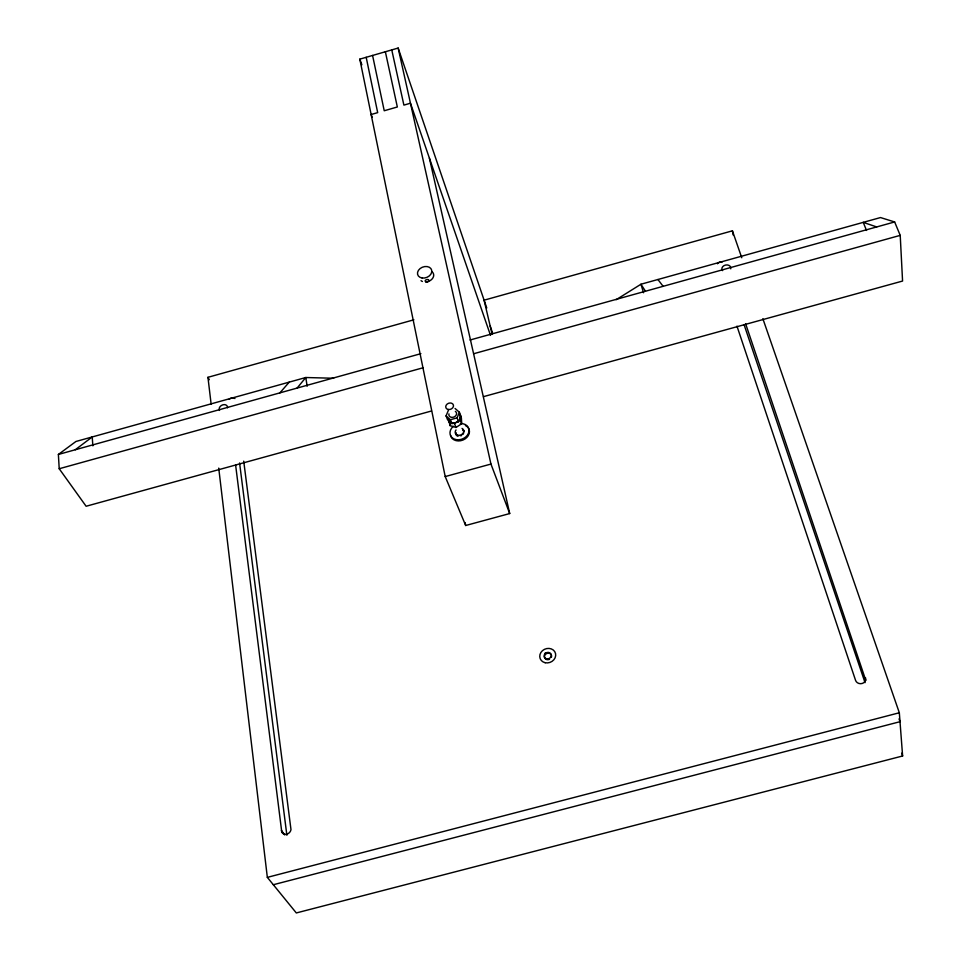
<?xml version="1.0" encoding="UTF-8"?>
<svg xmlns="http://www.w3.org/2000/svg" width="961" height="961" viewBox="0 0 961 961"><rect width="100%" height="100%" fill="white"/><g stroke="black" fill="none" stroke-linecap="round" stroke-linejoin="round"><path stroke-width="1.44" d="M243.71 461.148L290.979 829.571A5.093 4.397 -41.4 0 1 286.798 834.148A5.093 4.397 -41.4 0 1 281.765 831.986L235.625 465.124M448.391 410.299L446.06 415.921L447.598 419.801L451.922 423.597L458.577 421.759L457.064 417.879L459.382 412.245L455.046 408.461M458.577 421.759L460.896 416.137L459.382 412.245M297.093 388.088L305.79 377.517L333.659 378.25M279.903 392.869L289.237 382.118M75.294 449.748L92.22 436.955L92.857 445.832M431.489 410.996L86.118 506.255L59.21 468.74L58.381 454.457L75.931 441.483L305.79 377.517L307.16 386.25M448.523 421.759L454.505 423.609L460.211 419.825L459.899 414.203L461.4 418.071L461.712 423.681L456.031 427.465L450.06 425.615L448.379 418.948M616.157 299.712L640.963 284.228L880.504 217.558L894.643 221.955L900.217 235.373L902.571 281.044L483.515 396.641M429.399 158.145L509.702 513.558L465.689 525.499L445.207 476.56L359.81 59.15L398.154 48.05L486.759 307.976M211.132 404.113L207.948 377.313L413.879 319.797M741.76 257.752L732.426 230.82L484.092 300.18L492.128 334.332M58.381 454.457L420.906 353.66M470.013 340.014L894.643 221.955M59.21 468.74L423.357 367.691M473.941 353.66L900.217 235.373M446.06 415.921L450.385 419.717L457.064 417.879M445.207 476.56L490.951 464.067L509.702 513.558M218.724 468.103L267.338 877.369L899.328 712.762L762.866 318.704M273.32 884.733L900.001 721.699L899.028 718.864M899.328 712.762L902.619 755.983L296.312 912.95L267.338 877.369M876.696 226.952L863.254 222.363L866.51 230.448M657.937 279.507L663.114 286.33M281.453 830.592L284.768 834.965M281.453 830.845L284 834.352M645.468 291.231L640.963 284.228L643.534 292.745M428.762 280.156L428.714 280.083A1.562 1.033 -22 0 0 428.065 279.591L427.957 279.555A1.862 1.225 -22 0 0 426.612 279.699L426.155 279.831A1.838 1.177 -2.2 0 0 425.23 281.165A1.838 1.177 -2.2 0 0 426.984 282.029L427.465 281.969A1.85 1.225 -22 0 0 428.822 280.468M207.948 377.313L209.306 379.739M450.385 419.717L451.922 423.597M454.505 423.609L456.031 427.465M460.211 419.825L461.712 423.681M372.183 117.326L371.138 114.515L377.685 112.629L366.189 57.3M359.81 59.15L361.865 64.783M490.518 335.389L410.467 103.223L403.896 105.109L391.764 49.9M490.17 326.007L492.525 332.89M901.658 753.196L902.619 755.983M745.628 323.761L865.789 680.4M744.042 324.566L865.032 682.646M736.967 326.139L855.578 680.4A5.189 4.601 0.7 0 0 862.029 683.511A5.189 4.601 0.7 0 0 865.513 677.805M398.154 48.05L490.951 464.067M385.361 51.75L397.337 106.983L384.232 110.755L372.58 55.45M465.076 522.568L465.689 525.499M732.426 230.82L733.099 234.904M239.577 462.974L286.871 835.265M449.916 422.804L450.06 425.615M545.283 658.741A3.652 3.207 -21.8 0 1 547.386 653.276A3.652 3.207 -21.8 0 1 551.41 657.252M549.548 659.246A3.652 3.207 -21.8 0 1 545.968 659.258M463.61 433.399A3.904 3.135 -21.5 0 1 463.154 434.204M461.64 435.465A3.904 3.135 -21.5 0 1 460.691 435.838M458.721 435.946A3.904 3.135 -21.5 0 1 456.235 432.943M462.95 430.312A3.904 3.135 -21.5 0 1 463.779 431.717M432.078 271.783A7.34 5.538 -20.5 0 1 432.87 277.969A7.34 5.538 -20.5 0 1 425.855 281.993M422.396 281.465A7.34 5.538 -20.5 0 1 421.038 280.648M717.435 263.77A4.397 3.376 -11.1 0 1 722.36 261.848M229.186 399.235A4.3 3.267 -27.8 0 1 234.952 398.539M544.851 653.432A4.865 4.276 -21.8 0 1 545.896 652.711M465.4 425.507A9.766 7.856 -21.5 0 1 465.052 438.937A9.766 7.856 -21.5 0 1 450.541 435.357M460.331 423.549A9.778 7.856 -21.5 0 1 468.463 433.291A9.778 7.856 -21.5 0 1 454.012 438.949A9.778 7.856 -21.5 0 1 453.376 426.276M462.025 428.414A4.397 3.532 -21.5 0 1 462.95 433.363A4.397 3.532 -21.5 0 1 456.943 434.889A4.397 3.532 -21.5 0 1 456.031 429.939M457.388 436.018A4.397 3.532 -21.5 0 1 455.67 432.918M463.274 430.096A4.397 3.532 -21.5 0 1 464.175 431.693M455.346 411.368A3.964 3.159 -21.4 0 1 455.97 415.416A3.964 3.159 -21.4 0 1 451.226 417.266A3.964 3.159 -21.4 0 1 448.955 413.855M722.588 270.63A4.517 3.472 -10.9 0 1 725.531 265.056A4.517 3.472 -10.9 0 1 730.732 268.816M219.504 410.431A4.421 3.363 -28.2 0 1 222.652 404.881A4.421 3.363 -28.2 0 1 227.517 407.776M422.131 278.005A7.364 5.55 -20.5 0 0 431.705 270.281A7.364 5.55 -20.5 0 0 420.089 268.563A7.364 5.55 -20.5 0 0 422.131 278.005M448.27 409.494A3.988 3.171 -21.4 0 0 453.436 405.206A3.988 3.171 -21.4 0 0 447.117 404.1A3.988 3.171 -21.4 0 0 448.27 409.494M545.199 662.73A8.12 7.123 -21.8 0 0 555.542 653.564A8.12 7.123 -21.8 0 0 542.424 650.681A8.12 7.123 -21.8 0 0 545.199 662.73M546.509 658.814A3.652 3.207 -21.8 0 0 551.254 654.777A3.652 3.207 -21.8 0 0 545.404 653.348A3.652 3.207 -21.8 0 0 546.509 658.814"/></g></svg>
